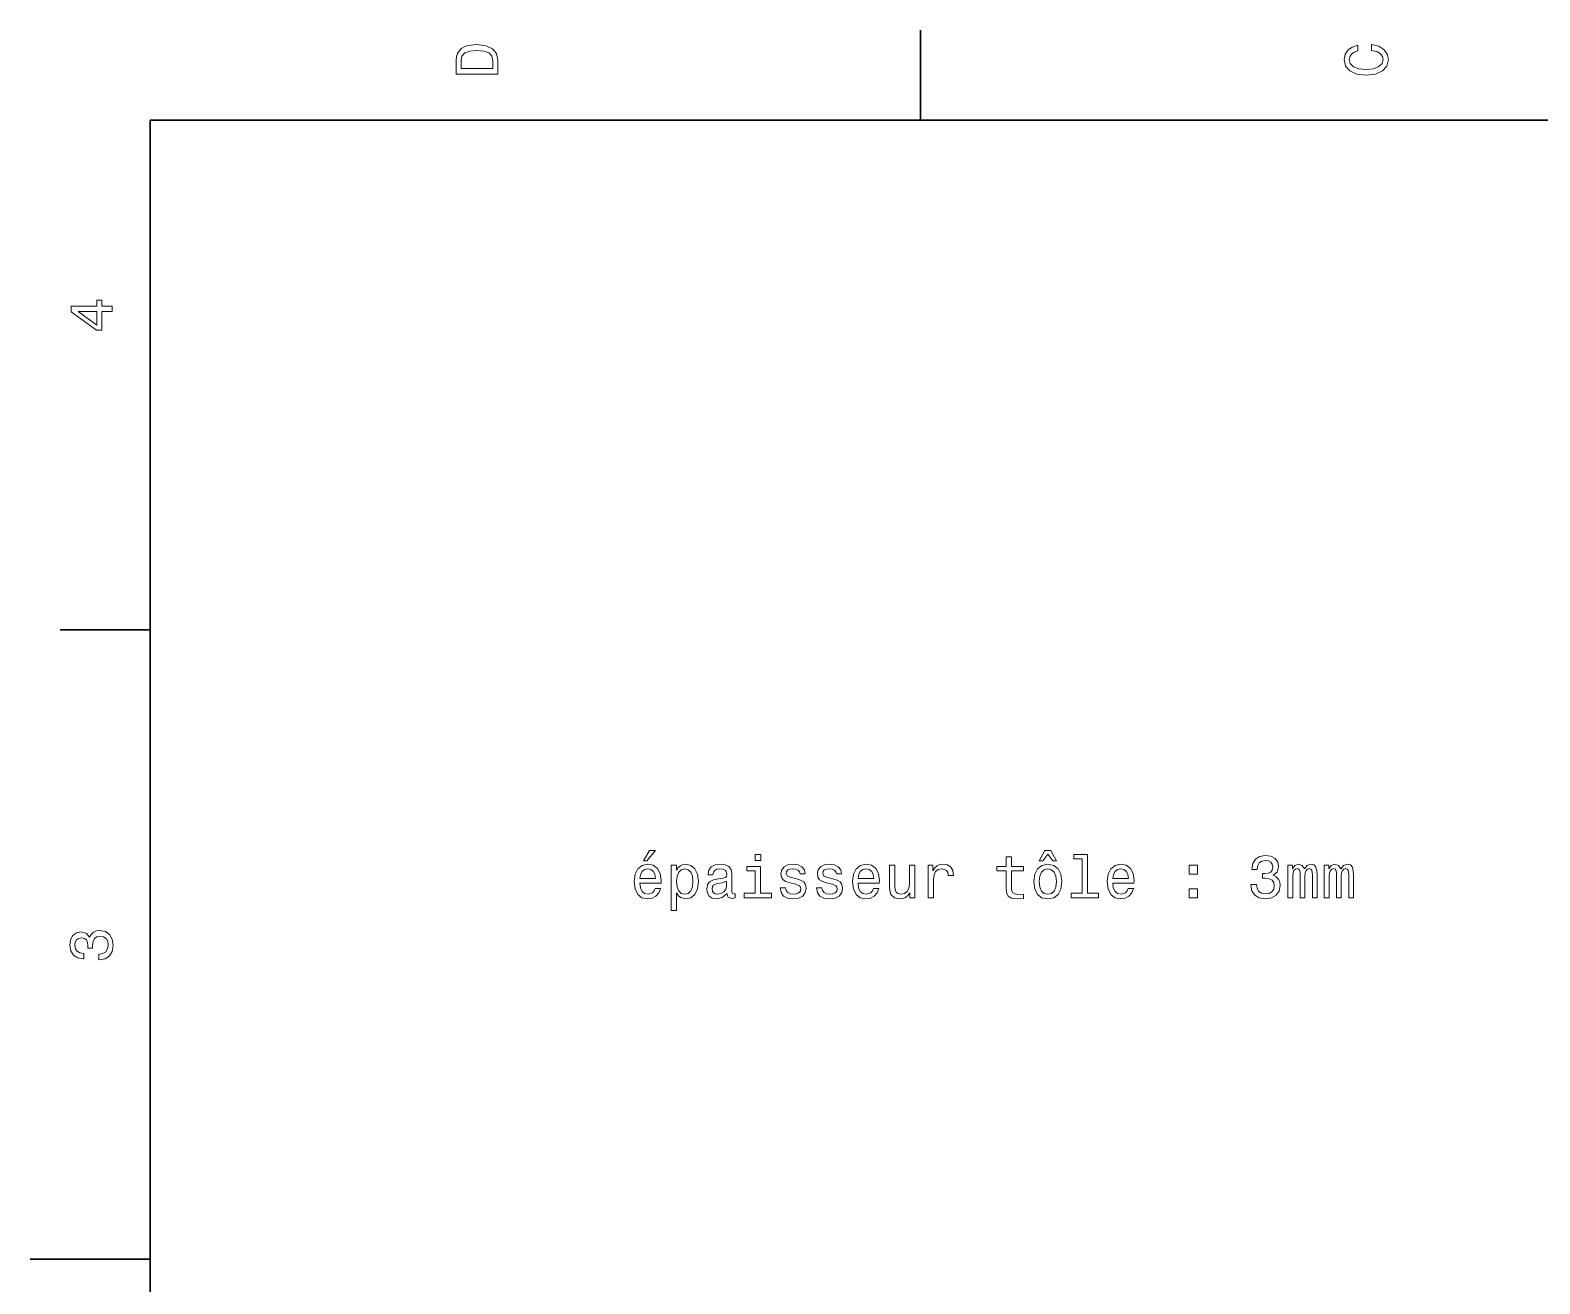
# Model space of a CAD drawing. Extents: x 0 to 297, y 0 to 210.
# Drawn here: x 0 to 126, y 103 to 207.5 of the extents above; entities that cross this region are included whole.
import ezdxf

# ---------------------------------------------------------------- set-up
doc = ezdxf.new("R2010")
doc.units = 0

msp = doc.modelspace()

# ---------------------------------------------------------------- linework, layer by layer
at = {"color": 7, "lineweight": 35, "ltscale": 0.1875}
for p, q in [((74.300003, 200), (74.300003, 207.5)), ((10, 157.5), (2.5, 157.5))]:
    msp.add_line(p, q, dxfattribs=at)
at = {"color": 7, "lineweight": 35}
for p, q in [((287, 200), (10, 200)), ((10, 200), (10, 10))]:
    msp.add_line(p, q, dxfattribs=at)
at = {"color": 7, "lineweight": 35, "ltscale": 0.25}
msp.add_line((10, 105), (0, 105), dxfattribs=at)
at = {"color": 7, "lineweight": 13}
for points in [[(35.533215, 204.994965), (35.533215, 203.829971), (39.033215, 203.829971), (39.033215, 204.994965), (38.922264, 205.544678), (38.584366, 205.953171), (38.034657, 206.205338), (37.283215, 206.296112), (36.516644, 206.215424), (36.21405, 206.114563), (35.971977, 205.973343), (35.644165, 205.56485), (35.563473, 205.297562)], [(35.951801, 204.959656), (36.027451, 205.342941), (36.259438, 205.605194), (36.672985, 205.761536), (37.283215, 205.811966), (37.873272, 205.756485), (38.286816, 205.600143), (38.533936, 205.332855), (38.614628, 204.959656), (38.614628, 204.298996), (35.951801, 204.298996)], [(111.93206, 205.817017), (112.35569, 205.716141), (112.658287, 205.549713), (112.844887, 205.317734), (112.905403, 205.045395), (112.814629, 204.71759), (112.54229, 204.460388), (112.098488, 204.28891), (111.483215, 204.233429), (110.872986, 204.28891), (110.424141, 204.455338), (110.151802, 204.71254), (110.055984, 205.045395), (110.106415, 205.287476), (110.247627, 205.494247), (110.474571, 205.655624), (110.787247, 205.766571), (110.787247, 206.245682), (110.308144, 206.094391), (109.94503, 205.832138), (109.718086, 205.474075), (109.637398, 205.045395), (109.763474, 204.510818), (110.116501, 204.10231), (110.696472, 203.840057), (111.483215, 203.749283), (112.269958, 203.840057), (112.84993, 204.10231), (113.208, 204.510818), (113.329041, 205.045395), (113.233215, 205.51442), (112.965927, 205.892654), (112.527161, 206.159943), (111.93206, 206.301163)], [(6.833213, 184.02739), (6.833213, 184.481277), (5.965778, 184.481277), (5.965778, 184.98056), (5.56232, 184.98056), (5.56232, 184.481277), (3.408862, 184.481277), (3.408862, 184.022339), (5.521974, 182.489197), (5.965778, 182.489197), (5.965778, 184.02739)], [(5.56232, 182.912827), (3.993876, 184.02739), (5.56232, 184.02739)], [(51.170029, 138.219742), (51.467579, 138.219742), (52.168587, 139.077087), (51.674351, 139.077087)], [(60.953892, 138.764404), (60.484871, 138.764404), (60.484871, 138.260086), (60.953892, 138.260086)], [(84.193085, 138.219742), (84.490631, 138.219742), (84.919312, 138.779541), (85.342941, 138.219742), (85.640488, 138.219742), (85.161377, 139.077087), (84.677231, 139.077087)], [(87.788902, 138.391205), (87.788902, 135.516571), (86.876083, 135.516571), (86.876083, 135.143372), (89.140488, 135.143372), (89.140488, 135.516571), (88.232712, 135.516571), (88.232712, 138.764404), (87.092941, 138.764404), (87.092941, 138.391205)], [(101.859505, 136.242798), (101.859505, 136.207489), (101.940193, 135.723343), (102.177231, 135.360229), (102.55043, 135.128235), (103.044662, 135.042511), (103.569153, 135.128235), (103.962524, 135.350143), (104.214691, 135.703171), (104.305466, 136.157059), (104.265121, 136.454605), (104.154175, 136.696686), (103.97261, 136.883286), (103.730545, 137.019455), (104.05835, 137.291794), (104.174347, 137.72551), (104.098694, 138.118881), (103.881836, 138.416428), (103.528809, 138.603027), (103.044662, 138.668594), (102.590775, 138.587891), (102.242783, 138.365997), (102.015839, 138.01297), (101.940193, 137.543945), (101.940193, 137.508652), (102.389038, 137.508652), (102.429382, 137.831406), (102.560516, 138.0634), (102.772324, 138.204605), (103.069878, 138.255035), (103.332123, 138.214691), (103.523773, 138.108795), (103.639763, 137.937317), (103.68515, 137.705338), (103.639763, 137.458206), (103.518723, 137.291794), (103.306908, 137.190918), (103.01944, 137.16066), (102.822754, 137.16571), (102.822754, 136.767288), (103.069878, 136.777374), (103.387604, 136.731995), (103.624634, 136.610947), (103.765839, 136.414261), (103.816277, 136.157059), (103.760803, 135.864548), (103.614548, 135.64769), (103.382553, 135.51152), (103.074921, 135.466141), (102.757202, 135.516571), (102.525208, 135.667862), (102.378952, 135.909943), (102.323479, 136.242798)], [(50.862392, 136.368881), (52.637608, 136.368881), (52.642651, 136.575653), (52.561958, 137.155624), (52.340057, 137.58934), (51.98703, 137.851578), (51.518013, 137.947403), (51.059078, 137.846542), (50.706051, 137.564117), (50.479107, 137.105194), (50.398415, 136.5), (50.474064, 135.879684), (50.701008, 135.425797), (51.048992, 135.143372), (51.50288, 135.047546), (51.896255, 135.113113), (52.219021, 135.284576), (52.456051, 135.556915), (52.59222, 135.920029), (52.153458, 135.920029), (52.062679, 135.718292), (51.931557, 135.567001), (51.558357, 135.445969), (51.270893, 135.501434), (51.054035, 135.677948), (50.912823, 135.965424), (50.862392, 136.353745)], [(50.862392, 136.742081), (50.917866, 137.090057), (51.054035, 137.34726), (51.260807, 137.503601), (51.533142, 137.559082), (51.800434, 137.503601), (52.007206, 137.34726), (52.133286, 137.090057), (52.178673, 136.742081)], [(53.928673, 137.432999), (53.928673, 137.851578), (53.484871, 137.851578), (53.484871, 134.094376), (53.928673, 134.094376), (53.928673, 135.556915), (54.085014, 135.319885), (54.261528, 135.163544), (54.70533, 135.047546), (55.128963, 135.143372), (55.461815, 135.430832), (55.678673, 135.88472), (55.759365, 136.5), (55.678673, 137.110229), (55.461815, 137.564117), (55.128963, 137.846542), (54.70533, 137.947403), (54.463257, 137.917145), (54.256485, 137.82132), (54.079971, 137.659943)], [(54.629684, 135.445969), (54.332134, 135.51152), (54.115273, 135.713257), (53.979107, 136.041061), (53.933716, 136.5), (53.979107, 136.953888), (54.115273, 137.281708), (54.332134, 137.478394), (54.629684, 137.548996), (54.902016, 137.478394), (55.118877, 137.276657), (55.255043, 136.948853), (55.305477, 136.5), (55.255043, 136.046112), (55.118877, 135.713257), (54.902016, 135.51152)], [(58.1549, 135.496399), (58.1549, 135.481262), (58.180115, 135.309799), (58.255764, 135.188766), (58.573486, 135.092941), (58.820606, 135.133286), (58.820606, 135.476227), (58.714699, 135.46109), (58.573486, 135.526657), (58.548271, 135.728394), (58.548271, 137.130402), (58.487751, 137.48848), (58.311241, 137.740631), (58.003601, 137.891937), (57.569885, 137.947403), (57.146255, 137.886887), (56.833572, 137.715424), (56.636887, 137.44812), (56.571327, 137.095108), (56.571327, 137.064835), (56.969742, 137.064835), (57.005043, 137.276657), (57.115993, 137.427948), (57.29755, 137.518738), (57.554756, 137.554031), (57.801872, 137.528824), (57.978386, 137.453171), (58.084293, 137.322052), (58.119598, 137.140488), (58.099422, 136.92868), (58.01873, 136.822769), (57.817001, 136.772339), (57.438759, 136.731995), (57.005043, 136.641205), (56.697407, 136.479828), (56.51585, 136.227661), (56.460373, 135.854462), (56.510807, 135.521606), (56.667149, 135.27449), (56.919308, 135.118149), (57.267292, 135.062683), (57.736313, 135.168594)], [(60.938759, 135.516571), (60.938759, 137.760803), (59.798992, 137.760803), (59.798992, 137.382568), (60.494957, 137.382568), (60.494957, 135.516571), (59.587177, 135.516571), (59.587177, 135.143372), (61.856628, 135.143372), (61.856628, 135.516571)], [(63.944527, 136.721909), (63.51585, 136.822769), (63.198128, 136.938766), (63.09222, 137.175797), (63.122478, 137.342224), (63.228386, 137.463257), (63.399857, 137.53891), (63.646973, 137.569168), (63.884007, 137.53891), (64.070602, 137.44812), (64.191643, 137.311966), (64.242073, 137.130402), (64.675797, 137.130402), (64.675797, 137.140488), (64.600143, 137.468292), (64.393372, 137.72551), (64.070602, 137.886887), (63.646973, 137.947403), (63.2183, 137.886887), (62.905621, 137.720459), (62.708935, 137.473343), (62.648415, 137.16066), (62.693806, 136.858063), (62.835014, 136.646255), (63.067001, 136.494949), (63.4049, 136.389053), (63.899136, 136.268005), (64.201729, 136.141937), (64.282425, 136.041061), (64.312683, 135.889771), (64.267288, 135.703171), (64.146255, 135.561966), (63.94957, 135.471176), (63.687321, 135.440918), (63.409943, 135.471176), (63.208214, 135.577087), (63.072044, 135.748566), (63.016571, 135.985596), (62.587898, 135.985596), (62.658501, 135.582138), (62.865273, 135.289627), (63.193085, 135.113113), (63.646973, 135.047546), (64.12104, 135.113113), (64.469025, 135.289627), (64.680832, 135.572052), (64.756485, 135.940201), (64.701012, 136.257919), (64.54467, 136.474777), (64.28746, 136.615997)], [(66.980545, 136.721909), (66.551872, 136.822769), (66.234146, 136.938766), (66.128242, 137.175797), (66.158501, 137.342224), (66.264412, 137.463257), (66.435883, 137.53891), (66.682999, 137.569168), (66.920029, 137.53891), (67.106628, 137.44812), (67.227669, 137.311966), (67.278099, 137.130402), (67.711815, 137.130402), (67.711815, 137.140488), (67.636169, 137.468292), (67.429398, 137.72551), (67.106628, 137.886887), (66.682999, 137.947403), (66.254326, 137.886887), (65.941643, 137.720459), (65.744957, 137.473343), (65.684441, 137.16066), (65.729828, 136.858063), (65.87104, 136.646255), (66.103027, 136.494949), (66.440918, 136.389053), (66.935158, 136.268005), (67.237755, 136.141937), (67.318443, 136.041061), (67.348701, 135.889771), (67.303314, 135.703171), (67.182281, 135.561966), (66.985596, 135.471176), (66.723343, 135.440918), (66.445969, 135.471176), (66.244232, 135.577087), (66.10807, 135.748566), (66.052597, 135.985596), (65.623917, 135.985596), (65.694527, 135.582138), (65.901299, 135.289627), (66.229111, 135.113113), (66.682999, 135.047546), (67.157059, 135.113113), (67.505043, 135.289627), (67.716858, 135.572052), (67.792511, 135.940201), (67.73703, 136.257919), (67.580688, 136.474777), (67.323486, 136.615997)], [(69.078529, 136.368881), (70.853745, 136.368881), (70.858788, 136.575653), (70.778099, 137.155624), (70.556198, 137.58934), (70.203171, 137.851578), (69.734146, 137.947403), (69.275215, 137.846542), (68.922195, 137.564117), (68.695244, 137.105194), (68.614555, 136.5), (68.690201, 135.879684), (68.917145, 135.425797), (69.265129, 135.143372), (69.719025, 135.047546), (70.112396, 135.113113), (70.435158, 135.284576), (70.672195, 135.556915), (70.808357, 135.920029), (70.369598, 135.920029), (70.278816, 135.718292), (70.147697, 135.567001), (69.774498, 135.445969), (69.48703, 135.501434), (69.270172, 135.677948), (69.128967, 135.965424), (69.078529, 136.353745)], [(69.078529, 136.742081), (69.134003, 137.090057), (69.270172, 137.34726), (69.476944, 137.503601), (69.749283, 137.559082), (70.016571, 137.503601), (70.223343, 137.34726), (70.349426, 137.090057), (70.394814, 136.742081)], [(73.814125, 137.851578), (73.370316, 137.851578), (73.370316, 136.288177), (73.319885, 135.925079), (73.17363, 135.662827), (72.946686, 135.501434), (72.649139, 135.451004), (72.412109, 135.491348), (72.260811, 135.612396), (72.175072, 135.819168), (72.1549, 136.111664), (72.1549, 137.851578), (71.711098, 137.851578), (71.711098, 136.07132), (71.726227, 135.713257), (71.822052, 135.41571), (72.114555, 135.143372), (72.583572, 135.047546), (72.835739, 135.082855), (73.052597, 135.17363), (73.239197, 135.329971), (73.390488, 135.556915), (73.390488, 135.143372), (73.814125, 135.143372)], [(74.928673, 135.143372), (75.372482, 135.143372), (75.372482, 136.691635), (75.41787, 137.064835), (75.554031, 137.332138), (75.77594, 137.493515), (76.073486, 137.548996), (76.295387, 137.513687), (76.461815, 137.412827), (76.562683, 137.241348), (76.597984, 137.009369), (77.046829, 137.009369), (76.986313, 137.417862), (76.819885, 137.710373), (76.542511, 137.886887), (76.164268, 137.947403), (75.907059, 137.907059), (75.685158, 137.806198), (75.488472, 137.63472), (75.33213, 137.40274), (75.33213, 137.851578), (74.928673, 137.851578)], [(81.429398, 137.382568), (81.429398, 136.02594), (81.459656, 135.587173), (81.600861, 135.284576), (81.883286, 135.108063), (82.362396, 135.047546), (82.886887, 135.072769), (82.886887, 135.456055), (82.503601, 135.425797), (82.155617, 135.466141), (81.969017, 135.592224), (81.888329, 135.804031), (81.873199, 136.101578), (81.873199, 137.382568), (82.886887, 137.382568), (82.886887, 137.760803), (81.873199, 137.760803), (81.873199, 138.552597), (81.429398, 138.552597), (81.429398, 137.760803), (80.662827, 137.760803), (80.662827, 137.382568)], [(83.739197, 136.494949), (83.819885, 135.879684), (84.051872, 135.425797), (84.420029, 135.143372), (84.914261, 135.047546), (85.403458, 135.143372), (85.771606, 135.420746), (86.003601, 135.874634), (86.08934, 136.494949), (86.003601, 137.110229), (85.771606, 137.569168), (85.403458, 137.846542), (84.914261, 137.947403), (84.420029, 137.846542), (84.051872, 137.564117), (83.819885, 137.110229)], [(84.193085, 136.5), (84.238472, 136.953888), (84.379684, 137.281708), (84.606628, 137.483429), (84.914261, 137.554031), (85.216858, 137.483429), (85.443802, 137.286743), (85.585014, 136.953888), (85.635445, 136.5), (85.585014, 136.041061), (85.443802, 135.708206), (85.216858, 135.506485), (84.914261, 135.440918), (84.606628, 135.506485), (84.379684, 135.708206), (84.238472, 136.041061)], [(90.330688, 136.368881), (92.105904, 136.368881), (92.110947, 136.575653), (92.030258, 137.155624), (91.80835, 137.58934), (91.455322, 137.851578), (90.986313, 137.947403), (90.527374, 137.846542), (90.174347, 137.564117), (89.947403, 137.105194), (89.866714, 136.5), (89.94236, 135.879684), (90.169304, 135.425797), (90.517288, 135.143372), (90.971176, 135.047546), (91.364548, 135.113113), (91.687317, 135.284576), (91.924347, 135.556915), (92.060516, 135.920029), (91.62175, 135.920029), (91.530975, 135.718292), (91.399857, 135.567001), (91.026657, 135.445969), (90.739189, 135.501434), (90.522331, 135.677948), (90.381119, 135.965424), (90.330688, 136.353745)], [(90.330688, 136.742081), (90.386162, 137.090057), (90.522331, 137.34726), (90.729103, 137.503601), (91.001434, 137.559082), (91.26873, 137.503601), (91.475502, 137.34726), (91.601578, 137.090057), (91.646973, 136.742081)], [(96.710373, 137.100143), (97.406334, 137.100143), (97.406334, 137.851578), (96.710373, 137.851578)], [(104.945953, 135.143372), (105.354462, 135.143372), (105.354462, 136.953888), (105.379677, 137.226227), (105.455322, 137.422913), (105.57132, 137.53891), (105.72261, 137.58429), (105.843651, 137.543945), (105.924347, 137.443085), (105.964691, 137.271606), (105.97982, 137.044662), (105.97982, 135.143372), (106.363106, 135.143372), (106.363106, 136.953888), (106.388321, 137.221176), (106.463974, 137.417862), (106.585007, 137.53891), (106.736298, 137.58429), (106.857346, 137.543945), (106.938034, 137.443085), (106.988464, 137.044662), (106.988464, 135.143372), (107.396965, 135.143372), (107.396965, 137.014404), (107.37175, 137.40274), (107.291061, 137.700287), (107.129677, 137.881851), (106.867432, 137.947403), (106.559792, 137.846542), (106.322754, 137.554031), (106.136154, 137.841492), (105.823479, 137.947403), (105.536011, 137.846542), (105.339325, 137.564117), (105.339325, 137.851578), (104.945953, 137.851578)], [(107.981979, 135.143372), (108.39048, 135.143372), (108.39048, 136.953888), (108.415695, 137.226227), (108.491348, 137.422913), (108.607338, 137.53891), (108.758636, 137.58429), (108.879669, 137.543945), (108.960365, 137.443085), (109.000717, 137.271606), (109.015839, 137.044662), (109.015839, 135.143372), (109.399124, 135.143372), (109.399124, 136.953888), (109.424347, 137.221176), (109.499992, 137.417862), (109.621033, 137.53891), (109.772324, 137.58429), (109.893364, 137.543945), (109.97406, 137.443085), (110.02449, 137.044662), (110.02449, 135.143372), (110.432983, 135.143372), (110.432983, 137.014404), (110.407776, 137.40274), (110.32708, 137.700287), (110.165695, 137.881851), (109.90345, 137.947403), (109.59581, 137.846542), (109.35878, 137.554031), (109.17218, 137.841492), (108.859497, 137.947403), (108.572037, 137.846542), (108.375351, 137.564117), (108.375351, 137.851578), (107.981979, 137.851578)], [(58.104469, 136.091492), (58.043949, 135.829254), (57.882565, 135.627518), (57.640491, 135.496399), (57.342941, 135.451004), (57.151299, 135.476227), (57.015129, 135.556915), (56.929394, 135.69812), (56.904179, 135.894806), (56.924351, 136.07132), (57.005043, 136.197403), (57.327808, 136.338623), (57.736313, 136.399139), (58.104469, 136.520172)], [(96.710373, 135.143372), (97.406334, 135.143372), (97.406334, 135.894806), (96.710373, 135.894806)], [(5.73379, 129.979111), (5.769093, 129.979111), (6.253242, 130.059799), (6.616354, 130.296829), (6.848343, 130.670029), (6.934078, 131.164276), (6.848343, 131.688766), (6.626441, 132.082138), (6.273415, 132.334305), (5.819525, 132.425079), (5.521974, 132.384735), (5.279899, 132.273788), (5.0933, 132.092224), (4.957133, 131.850143), (4.684798, 132.177963), (4.251081, 132.293961), (3.857709, 132.218307), (3.560158, 132.00145), (3.373559, 131.648422), (3.307997, 131.164276), (3.388689, 130.710388), (3.610591, 130.362396), (3.963617, 130.135452), (4.432637, 130.059799), (4.46794, 130.059799), (4.46794, 130.508652), (4.145173, 130.548996), (3.913184, 130.680115), (3.771974, 130.891937), (3.721542, 131.189484), (3.761888, 131.451736), (3.867795, 131.643372), (4.039265, 131.759369), (4.271254, 131.804764), (4.518372, 131.759369), (4.684798, 131.638336), (4.785663, 131.426514), (4.815922, 131.139053), (4.810879, 130.942368), (5.209294, 130.942368), (5.199208, 131.189484), (5.244596, 131.507217), (5.365634, 131.744247), (5.56232, 131.885452), (5.819525, 131.935883), (6.112032, 131.880417), (6.328891, 131.734161), (6.465058, 131.502167), (6.510447, 131.194534), (6.460014, 130.876801), (6.308718, 130.644821), (6.066643, 130.498566), (5.73379, 130.443085)]]:
    msp.add_lwpolyline(points, close=True, dxfattribs=at)

doc.saveas('drawing.dxf')
